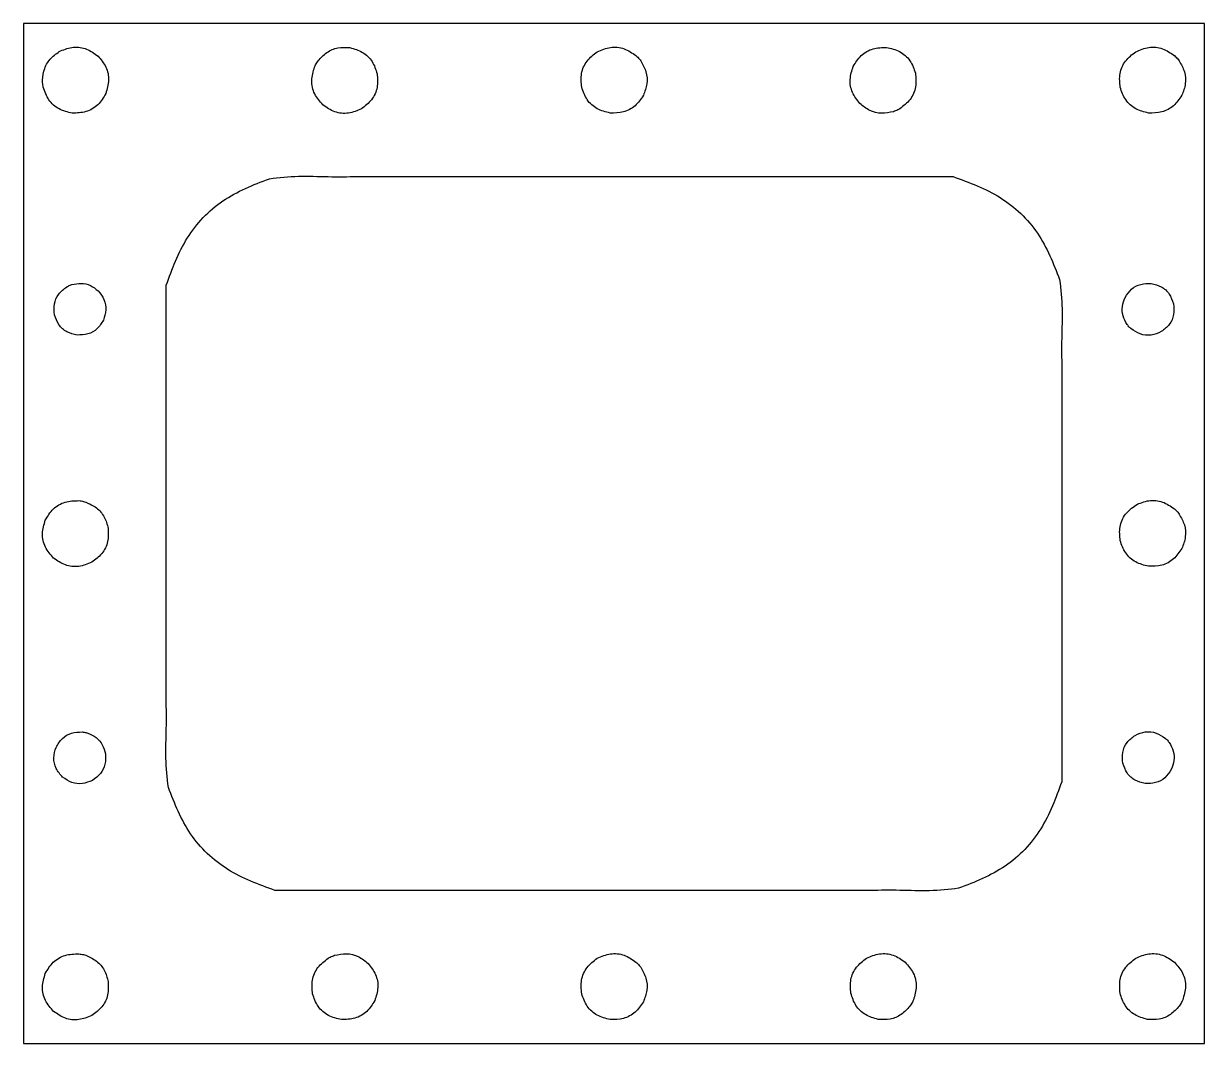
# Model space of a CAD drawing. Extents: x -294 to 81, y 57 to 274.
# Drawn here: x -294 to -169, y 57.5 to 165.5 of the extents above; entities that cross this region are included whole.
import ezdxf

# ---------------------------------------------------------------- set-up
doc = ezdxf.new("R2010")
doc.units = 0
doc.layers.add('Layer_1', color=7, linetype='CONTINUOUS')

msp = doc.modelspace()

# ---------------------------------------------------------------- linework, layer by layer
at = {"layer": 'Layer_1', "color": 7}
for p, q in [((-168.967805, 165.465561), (-293.967803, 165.465561)), ((-293.967803, 165.465561), (-293.967803, 57.465557)), ((-168.967805, 57.465557), (-168.967805, 165.465561)), ((-262.799407, 161.522761), (-262.799407, 161.522761)), ((-228.636243, 161.522761), (-228.636243, 161.522761)), ((-171.636205, 161.522761), (-171.636205, 161.522761)), ((-291.967807, 159.465562), (-291.967807, 159.465562)), ((-201.886205, 156.136861), (-201.886205, 156.136861)), ((-288.867596, 137.830959), (-288.867596, 137.830959)), ((-278.869196, 137.76736), (-278.869196, 137.76736)), ((-177.142603, 133.599161), (-177.142603, 133.599161)), ((-287.386212, 114.79426), (-287.386212, 114.79426)), ((-171.636205, 113.522792), (-171.636205, 113.522792)), ((-287.167997, 90.330955), (-287.167997, 90.330955)), ((-172.693005, 89.331973), (-172.693005, 89.331973)), ((-287.386212, 66.794271), (-287.386212, 66.794271)), ((-261.049403, 66.794271), (-261.049403, 66.794271)), ((-228.636243, 65.52286), (-228.636243, 65.52286)), ((-200.136204, 61.408371), (-200.136204, 61.408371)), ((-171.636205, 61.408371), (-171.636205, 61.408371)), ((-293.967803, 57.465557), (-168.967805, 57.465557))]:
    msp.add_line(p, q, dxfattribs=at)
for points in [[(-291.065656, 161.807261), (-290.770395, 162.114155), (-290.411493, 162.348888), (-290.052562, 162.583618)], [(-290.052562, 162.583618), (-289.60699, 162.746017), (-289.161418, 162.908416), (-288.693408, 162.95555)], [(-288.693408, 162.95555), (-288.225315, 163.002692), (-287.734812, 162.934524), (-287.297453, 162.761265)], [(-287.297453, 162.761265), (-286.860121, 162.588001), (-286.475932, 162.309636), (-286.091771, 162.031275)], [(-261.871093, 162.398994), (-261.521702, 162.642117), (-261.111915, 162.81239), (-260.693098, 162.887043)], [(-260.693098, 162.887043), (-260.2738, 162.961773), (-259.845443, 162.940688), (-259.417086, 162.9196)], [(-259.417086, 162.9196), (-258.961156, 162.789078), (-258.505226, 162.658556), (-258.098911, 162.421605)], [(-233.233524, 162.483564), (-232.783637, 162.676918), (-232.333749, 162.870274), (-231.853763, 162.941628)], [(-231.853763, 162.941628), (-231.373539, 163.013019), (-230.863188, 162.962287), (-230.406352, 162.797872)], [(-230.406352, 162.797872), (-229.949618, 162.633489), (-229.546376, 162.355466), (-229.143134, 162.077444)], [(-205.288995, 162.081635), (-204.94327, 162.411716), (-204.505724, 162.661988), (-204.045927, 162.792586)], [(-204.045927, 162.792586), (-203.586224, 162.923159), (-203.104282, 162.934109), (-202.622339, 162.94506)], [(-202.622339, 162.94506), (-202.144726, 162.837042), (-201.667113, 162.729021), (-201.236857, 162.504618)], [(-201.236857, 162.504618), (-200.806389, 162.280102), (-200.423326, 161.939084), (-200.15038, 161.537547)], [(-176.233565, 162.483564), (-175.783669, 162.67692), (-175.33377, 162.870276), (-174.853778, 162.941634)], [(-174.853778, 162.941634), (-174.373543, 163.013027), (-173.863181, 162.962292), (-173.406333, 162.797881)], [(-173.406333, 162.797881), (-172.949591, 162.633495), (-172.546343, 162.355469), (-172.143093, 162.077444)], [(-291.731785, 160.720048), (-291.592028, 161.12209), (-291.360606, 161.500683), (-291.065656, 161.807261)], [(-286.091771, 162.031275), (-285.780593, 161.663277), (-285.469443, 161.295276), (-285.262461, 160.86467)], [(-263.062551, 161.0959), (-263.024507, 161.170401), (-262.983331, 161.243353), (-262.938937, 161.314241)], [(-262.938937, 161.314241), (-262.894544, 161.385124), (-262.846989, 161.453941), (-262.799407, 161.522761)], [(-262.799407, 161.522761), (-262.510129, 161.839178), (-262.220879, 162.155594), (-261.871093, 162.398994)], [(-258.098911, 162.421605), (-257.692539, 162.184609), (-257.335782, 161.841147), (-257.083814, 161.443928)], [(-257.083814, 161.443928), (-256.831818, 161.046692), (-256.684639, 160.595695), (-256.53746, 160.144698)], [(-234.893005, 160.172633), (-234.812499, 160.651409), (-234.606547, 161.121097), (-234.309014, 161.50477)], [(-234.309014, 161.50477), (-234.011546, 161.888355), (-233.62254, 162.185961), (-233.233533, 162.483564)], [(-229.143134, 162.077444), (-229.08157, 162.020796), (-229.020009, 161.964148), (-228.960903, 161.904958)], [(-228.960903, 161.904958), (-228.901794, 161.845767), (-228.845147, 161.784034), (-228.791445, 161.71991)], [(-228.791445, 161.71991), (-228.737744, 161.655787), (-228.686995, 161.589275), (-228.636243, 161.522761)], [(-228.636243, 161.522761), (-228.424715, 161.149881), (-228.213186, 160.777), (-228.089799, 160.369133)], [(-206.142217, 160.932372), (-205.88839, 161.342037), (-205.634562, 161.751706), (-205.288995, 162.081635)], [(-200.15038, 161.537547), (-199.877494, 161.1361), (-199.714677, 160.674159), (-199.55186, 160.21222)], [(-177.893015, 160.17263), (-177.812514, 160.651406), (-177.606573, 161.1211), (-177.309049, 161.50477)], [(-177.309049, 161.50477), (-177.011587, 161.888358), (-176.62258, 162.185961), (-176.233574, 162.483564)], [(-172.143093, 162.077444), (-172.081529, 162.020796), (-172.019968, 161.964148), (-171.960862, 161.904958)], [(-171.960862, 161.904958), (-171.901756, 161.845767), (-171.845105, 161.784034), (-171.791404, 161.71991)], [(-171.791404, 161.71991), (-171.737706, 161.65579), (-171.686954, 161.589275), (-171.636205, 161.522761)], [(-171.636205, 161.522761), (-171.424685, 161.149881), (-171.213165, 160.776998), (-171.089786, 160.36913)], [(-291.967807, 159.465562), (-291.919773, 159.891556), (-291.87171, 160.317554), (-291.731785, 160.720048)], [(-285.262461, 160.86467), (-285.055366, 160.433872), (-284.952581, 159.940412), (-284.970446, 159.462773)], [(-263.465028, 159.445278), (-263.449788, 159.930452), (-263.31006, 160.399872), (-263.170275, 160.86929)], [(-263.170275, 160.86929), (-263.13542, 160.945343), (-263.100566, 161.021396), (-263.062551, 161.0959)], [(-256.53746, 160.144698), (-256.502013, 159.664082), (-256.466594, 159.183466), (-256.552136, 158.713431)], [(-234.883748, 158.718864), (-234.928605, 159.206479), (-234.973461, 159.694094), (-234.893005, 160.172633)], [(-228.089799, 160.369133), (-227.966549, 159.961722), (-227.931243, 159.519401), (-227.989672, 159.097998)], [(-206.463852, 159.560143), (-206.434222, 160.029622), (-206.288219, 160.480997), (-206.142217, 160.932372)], [(-199.55186, 160.21222), (-199.506998, 159.724605), (-199.462139, 159.23699), (-199.542603, 158.758445)], [(-177.883758, 158.718867), (-177.928611, 159.206479), (-177.973465, 159.694091), (-177.893015, 160.17263)], [(-171.089786, 160.36913), (-170.966542, 159.96172), (-170.931242, 159.519401), (-170.989667, 159.098001)], [(-291.958127, 159.214838), (-291.963771, 159.29828), (-291.965747, 159.381919), (-291.967722, 159.465562)], [(-291.929792, 158.965526), (-291.942774, 159.048155), (-291.95237, 159.131396), (-291.958127, 159.214838)], [(-291.883761, 158.718867), (-291.900412, 158.80088), (-291.916781, 158.882897), (-291.929792, 158.965526)], [(-284.970446, 159.462773), (-284.988226, 158.985225), (-285.126825, 158.523495), (-285.26534, 158.061763)], [(-263.154499, 158.024289), (-263.370766, 158.458948), (-263.480211, 158.959994), (-263.465028, 159.445278)], [(-227.989672, 159.097998), (-228.04816, 158.676161), (-228.200579, 158.275287), (-228.352996, 157.874413)], [(-206.217286, 158.172515), (-206.406753, 158.603119), (-206.493483, 159.090683), (-206.463852, 159.560143)], [(-199.542603, 158.758445), (-199.623096, 158.279664), (-199.829025, 157.809961), (-200.126555, 157.426289)], [(-170.989667, 159.098001), (-171.048152, 158.676166), (-171.200561, 158.275289), (-171.352966, 157.874415)], [(-291.285253, 157.393537), (-291.558133, 157.794981), (-291.720947, 158.256922), (-291.883761, 158.718867)], [(-285.26534, 158.061763), (-285.515671, 157.640899), (-285.765974, 157.220032), (-286.112345, 156.880183)], [(-262.292507, 156.853609), (-262.615426, 157.221728), (-262.938316, 157.589848), (-263.154499, 158.024289)], [(-256.552136, 158.713431), (-256.637818, 158.243184), (-256.844659, 157.783526), (-257.139892, 157.407611)], [(-234.298846, 157.412082), (-234.56508, 157.808931), (-234.724414, 158.263896), (-234.883748, 158.718864)], [(-228.352996, 157.874413), (-228.618017, 157.481142), (-228.883035, 157.08787), (-229.233942, 156.774677)], [(-205.443605, 156.994844), (-205.73573, 157.368422), (-206.027855, 157.742002), (-206.217286, 158.172515)], [(-177.298875, 157.41207), (-177.565106, 157.808923), (-177.724432, 158.263893), (-177.883758, 158.718867)], [(-171.352966, 157.874415), (-171.617987, 157.481139), (-171.883008, 157.087859), (-172.233917, 156.774663)], [(-290.198782, 156.426483), (-290.629255, 156.65099), (-291.012316, 156.992), (-291.285253, 157.393537)], [(-288.813268, 155.986072), (-289.290901, 156.094079), (-289.768506, 156.202088), (-290.198782, 156.426483)], [(-286.112345, 156.880183), (-286.458914, 156.540165), (-286.901608, 156.281246), (-287.367839, 156.145745)], [(-261.029252, 156.133234), (-261.486001, 156.297603), (-261.88924, 156.575606), (-262.292507, 156.853609)], [(-258.202035, 156.447525), (-258.651925, 156.254186), (-259.101844, 156.060847), (-259.581819, 155.989495)], [(-257.139892, 157.407611), (-257.435011, 157.031776), (-257.818495, 156.739651), (-258.20195, 156.447525)], [(-233.238576, 156.449571), (-233.65933, 156.676371), (-234.03256, 157.015156), (-234.298846, 157.412082)], [(-231.881917, 155.993255), (-232.349963, 156.108065), (-232.818011, 156.222876), (-233.238576, 156.449571)], [(-229.233942, 156.774677), (-229.584919, 156.461416), (-230.021819, 156.228267), (-230.477458, 156.111379)], [(-204.392146, 156.271204), (-204.775271, 156.45718), (-205.109439, 156.726014), (-205.443605, 156.994844)], [(-203.152254, 155.973649), (-203.577819, 155.982313), (-204.009413, 156.085423), (-204.392146, 156.271204)], [(-201.422401, 156.327516), (-201.496958, 156.289596), (-201.573172, 156.254796), (-201.650752, 156.22354)], [(-201.20205, 156.447525), (-201.274948, 156.406482), (-201.347843, 156.365438), (-201.422401, 156.327516)], [(-200.126555, 157.426289), (-200.424017, 157.042704), (-200.813041, 156.745114), (-201.202061, 156.447525)], [(-176.2386, 156.44956), (-176.659357, 156.676357), (-177.03259, 157.015142), (-177.298875, 157.41207)], [(-174.881932, 155.993249), (-175.349981, 156.108057), (-175.818032, 156.222865), (-176.2386, 156.44956)], [(-172.233917, 156.774663), (-172.5849, 156.461402), (-173.021808, 156.228253), (-173.477456, 156.111367)], [(-287.367839, 156.145745), (-287.833985, 156.010275), (-288.323613, 155.998174), (-288.813268, 155.986072)], [(-259.581819, 155.989495), (-260.062049, 155.91811), (-260.572419, 155.968837), (-261.029252, 156.133234)], [(-230.477458, 156.111379), (-230.933117, 155.994488), (-231.407516, 155.993873), (-231.881917, 155.993255)], [(-201.886205, 156.136861), (-202.306208, 156.050913), (-202.726211, 155.964962), (-203.152254, 155.973649)], [(-201.650752, 156.22354), (-201.728327, 156.192283), (-201.807267, 156.164572), (-201.886205, 156.136861)], [(-173.477456, 156.111367), (-173.933121, 155.99448), (-174.407528, 155.993864), (-174.881932, 155.993249)], [(-272.865991, 146.696434), (-271.363863, 147.715033), (-269.657604, 148.379049), (-267.951345, 149.043064)], [(-267.951345, 149.043064), (-266.925326, 149.153427), (-265.899336, 149.263787), (-264.870636, 149.295529)], [(-264.870636, 149.295529), (-263.82757, 149.327716), (-262.78174, 149.279075), (-261.736558, 149.260928)], [(-261.736558, 149.260928), (-260.693972, 149.242838), (-259.652008, 149.255086), (-258.610072, 149.267363)], [(-258.610072, 149.26736), (-251.60522, 149.26736), (-244.600372, 149.26736), (-237.59552, 149.26736)], [(-237.59552, 149.26736), (-230.590669, 149.26736), (-223.585814, 149.26736), (-216.580963, 149.26736)], [(-216.580963, 149.26736), (-209.576111, 149.26736), (-202.571257, 149.26736), (-195.566405, 149.26736)], [(-195.566405, 149.26736), (-193.849972, 148.635879), (-192.133539, 148.004399), (-190.586865, 147.039162)], [(-276.641024, 142.746903), (-275.674356, 144.295889), (-274.372888, 145.674584), (-272.865991, 146.696434)], [(-190.586865, 147.039162), (-189.037874, 146.072478), (-187.659151, 144.771038), (-186.637298, 143.264135)], [(-278.869196, 137.76736), (-278.237724, 139.483799), (-277.60628, 141.200241), (-276.641024, 142.746903)], [(-186.637298, 143.264135), (-185.618693, 141.762027), (-184.954689, 140.055762), (-184.290685, 138.349497)], [(-290.250231, 136.817818), (-290.016523, 137.119206), (-289.710848, 137.353027), (-289.405201, 137.586851)], [(-289.405145, 137.586851), (-289.347882, 137.619101), (-289.290591, 137.651353), (-289.232001, 137.68115)], [(-289.232001, 137.68115), (-289.17344, 137.710947), (-289.113553, 137.738292), (-289.052593, 137.762851)], [(-289.052593, 137.762851), (-288.991633, 137.787404), (-288.929628, 137.809186), (-288.867596, 137.830959)], [(-288.867596, 137.830959), (-288.537594, 137.898492), (-288.207591, 137.966025), (-287.872847, 137.959195)], [(-287.872847, 137.959195), (-287.538499, 137.952366), (-287.19938, 137.871365), (-286.898673, 137.725386)], [(-286.898673, 137.725386), (-286.597654, 137.579257), (-286.335131, 137.368025), (-286.07258, 137.156792)], [(-278.869196, 123.152531), (-278.869196, 128.024141), (-278.869196, 132.895751), (-278.869196, 137.76736)], [(-184.290685, 138.349497), (-184.18033, 137.323487), (-184.069973, 136.297477), (-184.038234, 135.268791)], [(-176.672977, 137.329798), (-176.397212, 137.575938), (-176.053936, 137.759137), (-175.695935, 137.85098)], [(-175.695935, 137.85098), (-175.337919, 137.942829), (-174.965171, 137.943315), (-174.592426, 137.943797)], [(-174.592426, 137.943797), (-174.224676, 137.853585), (-173.856929, 137.763373), (-173.52649, 137.585251)], [(-173.52649, 137.585251), (-173.1959, 137.407047), (-172.902654, 137.140853), (-172.693429, 136.828983)], [(-290.709096, 135.771135), (-290.645822, 136.147317), (-290.484024, 136.516365), (-290.250231, 136.817818)], [(-286.07258, 137.156792), (-285.843049, 136.86327), (-285.613517, 136.569748), (-285.464673, 136.231485)], [(-177.650623, 135.504325), (-177.604668, 135.835767), (-177.484907, 136.150738), (-177.365149, 136.465706)], [(-177.365149, 136.465706), (-177.15692, 136.774709), (-176.948688, 137.083708), (-176.672977, 137.329798)], [(-172.693429, 136.828983), (-172.484246, 136.517172), (-172.359046, 136.159701), (-172.23385, 135.802233)], [(-290.701758, 134.628889), (-290.737008, 135.012014), (-290.772257, 135.395139), (-290.709096, 135.771135)], [(-285.2709, 135.141218), (-285.294042, 134.772342), (-285.408906, 134.417693), (-285.52363, 134.063044)], [(-285.464673, 136.231485), (-285.315773, 135.893159), (-285.247616, 135.510077), (-285.2709, 135.141218)], [(-184.038234, 135.268791), (-184.00605, 134.225711), (-184.054688, 133.179883), (-184.072835, 132.134696)], [(-177.571953, 134.50558), (-177.668792, 134.825688), (-177.696532, 135.173225), (-177.650623, 135.504325)], [(-172.23385, 135.802233), (-172.198603, 135.419108), (-172.163356, 135.035983), (-172.226568, 134.659989)], [(-290.231491, 133.587565), (-290.445896, 133.902985), (-290.573827, 134.265937), (-290.701758, 134.628889)], [(-285.52363, 134.063044), (-285.723076, 133.741173), (-285.922522, 133.419301), (-286.19402, 133.160074)], [(-177.142603, 133.599161), (-177.308804, 133.892136), (-177.475004, 134.185111), (-177.571953, 134.50558)], [(-172.226568, 134.659989), (-172.28982, 134.283807), (-172.451641, 133.914762), (-172.685416, 133.613309)], [(-289.377826, 132.827735), (-289.716041, 133.004135), (-290.017031, 133.272074), (-290.231491, 133.587565)], [(-288.28921, 132.48168), (-288.664481, 132.56655), (-289.039752, 132.651419), (-289.377826, 132.827735)], [(-287.170707, 132.60148), (-287.531895, 132.49889), (-287.910552, 132.490285), (-288.28921, 132.48168)], [(-286.19402, 133.160074), (-286.465687, 132.900732), (-286.809462, 132.704093), (-287.170707, 132.60148)], [(-177.02066, 133.444261), (-177.062852, 133.494643), (-177.102728, 133.546902), (-177.142603, 133.599161)], [(-176.887513, 133.298871), (-176.933953, 133.345376), (-176.978465, 133.393878), (-177.02066, 133.444261)], [(-176.744331, 133.163351), (-176.792701, 133.207857), (-176.841074, 133.252364), (-176.887513, 133.298871)], [(-175.751798, 132.59732), (-176.11066, 132.726474), (-176.427497, 132.944911), (-176.744331, 133.163351)], [(-174.614549, 132.484372), (-174.991869, 132.42828), (-175.392856, 132.468144), (-175.751798, 132.59732)], [(-173.530452, 132.844268), (-173.883935, 132.692353), (-174.237419, 132.540438), (-174.614549, 132.484372)], [(-172.685416, 133.613309), (-172.919142, 133.311921), (-173.224791, 133.078094), (-173.530443, 132.844268)], [(-184.072835, 132.134696), (-184.090925, 131.092116), (-184.078677, 130.050177), (-184.0664, 129.008235)], [(-184.066403, 129.008235), (-184.066403, 124.136625), (-184.066403, 119.265016), (-184.066403, 114.393406)], [(-278.869196, 108.537704), (-278.869196, 113.409311), (-278.869196, 118.280921), (-278.869196, 123.152531)], [(-174.853775, 114.941631), (-174.373543, 115.013022), (-173.863183, 114.962289), (-173.406339, 114.797881)], [(-291.67026, 112.869312), (-291.419929, 113.290176), (-291.169626, 113.711037), (-290.823255, 114.050898)], [(-290.823255, 114.050898), (-290.476714, 114.390925), (-290.033992, 114.649864), (-289.567789, 114.785376)], [(-289.567789, 114.785376), (-289.101643, 114.920854), (-288.612016, 114.932955), (-288.12236, 114.945057)], [(-288.12236, 114.945057), (-288.039246, 114.935405), (-287.956159, 114.925781), (-287.873525, 114.912627)], [(-287.873525, 114.912627), (-287.790918, 114.899475), (-287.708792, 114.882841), (-287.627653, 114.862529)], [(-287.627653, 114.862529), (-287.546514, 114.842209), (-287.466363, 114.81824), (-287.386212, 114.79426)], [(-287.386212, 114.79426), (-286.995898, 114.616926), (-286.605613, 114.439591), (-286.266043, 114.182143)], [(-286.266043, 114.182143), (-285.926869, 113.924984), (-285.638296, 113.58789), (-285.43789, 113.212622)], [(-184.066403, 114.393406), (-184.066403, 109.521796), (-184.066403, 104.650186), (-184.066403, 99.778579)], [(-177.309043, 113.504795), (-177.011584, 113.888377), (-176.622572, 114.185975), (-176.233562, 114.483573)], [(-176.233562, 114.483573), (-175.783666, 114.676923), (-175.33377, 114.870274), (-174.853775, 114.941631)], [(-173.406339, 114.797881), (-172.949596, 114.633503), (-172.546346, 114.355483), (-172.143093, 114.077466)], [(-172.143093, 114.077466), (-172.081529, 114.020819), (-172.019968, 113.964174), (-171.960862, 113.904983)], [(-171.960862, 113.904983), (-171.901756, 113.845796), (-171.845105, 113.784062), (-171.791404, 113.719939)], [(-291.965041, 111.445312), (-291.949801, 111.930483), (-291.810045, 112.399898), (-291.67026, 112.869312)], [(-285.43789, 113.212622), (-285.237259, 112.83697), (-285.124934, 112.423063), (-285.012638, 112.009158)], [(-177.893009, 112.172655), (-177.812511, 112.651431), (-177.606571, 113.121125), (-177.309043, 113.504795)], [(-171.791404, 113.719939), (-171.737706, 113.655818), (-171.686954, 113.589304), (-171.636205, 113.522792)], [(-171.636205, 113.522792), (-171.424685, 113.149915), (-171.213168, 112.777034), (-171.089786, 112.36917)], [(-291.654484, 110.02434), (-291.870779, 110.458996), (-291.980225, 110.960034), (-291.965041, 111.445312)], [(-285.012638, 112.009158), (-284.995987, 111.53522), (-284.979138, 111.061284), (-285.078904, 110.60164)], [(-177.883752, 110.718892), (-177.928609, 111.206504), (-177.973465, 111.694117), (-177.893009, 112.172655)], [(-171.089786, 112.36917), (-170.966542, 111.961759), (-170.931242, 111.519444), (-170.989667, 111.098046)], [(-290.792521, 108.853657), (-291.115411, 109.221779), (-291.438302, 109.589902), (-291.654484, 110.02434)], [(-285.078904, 110.60164), (-285.178726, 110.141906), (-285.395134, 109.696474), (-285.695023, 109.33409)], [(-177.298852, 109.412104), (-177.565084, 109.808957), (-177.724418, 110.263924), (-177.883752, 110.718892)], [(-170.989667, 111.098046), (-171.048155, 110.676214), (-171.200566, 110.275343), (-171.352975, 109.874472)], [(-289.551166, 108.140239), (-289.999843, 108.304811), (-290.396168, 108.579233), (-290.792521, 108.853657)], [(-285.695023, 109.33409), (-285.994941, 108.971688), (-286.378396, 108.692345), (-286.761823, 108.412998)], [(-176.238591, 108.449577), (-176.659342, 108.676379), (-177.032567, 109.015173), (-177.298852, 109.412104)], [(-172.233923, 108.7747), (-172.584903, 108.46143), (-173.021803, 108.228264), (-173.477451, 108.111373)], [(-171.352975, 109.874472), (-171.617996, 109.48119), (-171.883014, 109.087907), (-172.233923, 108.7747)], [(-288.127638, 107.984749), (-288.601348, 107.920924), (-289.102433, 107.975633), (-289.551166, 108.140239)], [(-286.761823, 108.412998), (-287.207988, 108.230773), (-287.654125, 108.048548), (-288.127638, 107.984749)], [(-278.869196, 93.922874), (-278.869196, 98.794484), (-278.869196, 103.666094), (-278.869196, 108.537704)], [(-174.881935, 107.993246), (-175.349981, 108.10806), (-175.81803, 108.222876), (-176.238591, 108.449577)], [(-173.477451, 108.111373), (-173.933115, 107.994474), (-174.407525, 107.993861), (-174.881935, 107.993246)], [(-184.066403, 99.778579), (-184.066403, 94.906969), (-184.066403, 90.035359), (-184.066403, 85.163749)], [(-278.862762, 90.79641), (-278.8447, 91.83899), (-278.856835, 92.880932), (-278.869253, 93.922874)], [(-289.868497, 89.746899), (-289.596209, 90.014057), (-289.24837, 90.217497), (-288.882046, 90.323965)], [(-288.882046, 90.323965), (-288.515806, 90.430408), (-288.131109, 90.439921), (-287.746384, 90.449432)], [(-287.746384, 90.449432), (-287.681077, 90.441869), (-287.615799, 90.434277), (-287.550888, 90.423948)], [(-287.550888, 90.423948), (-287.485977, 90.413618), (-287.421461, 90.400551), (-287.357707, 90.384583)], [(-287.357707, 90.384583), (-287.293953, 90.36861), (-287.230989, 90.349785), (-287.167997, 90.330944)], [(-287.167997, 90.330955), (-286.861335, 90.191622), (-286.554672, 90.052289), (-286.287887, 89.850012)], [(-278.897362, 87.662319), (-278.929564, 88.705398), (-278.880993, 89.751226), (-278.862762, 90.79641)], [(-177.150195, 89.317817), (-176.916469, 89.619205), (-176.610814, 89.853029), (-176.305162, 90.086853)], [(-176.305156, 90.086853), (-175.951673, 90.238765), (-175.59819, 90.390677), (-175.221059, 90.44674)], [(-175.221059, 90.44674), (-174.843742, 90.502832), (-174.442755, 90.462968), (-174.083813, 90.333797)], [(-174.083813, 90.333797), (-173.724951, 90.204647), (-173.408114, 89.986213), (-173.091277, 89.767778)], [(-290.765625, 87.699657), (-290.753772, 88.080868), (-290.643846, 88.449696), (-290.534005, 88.818527)], [(-290.534005, 88.818527), (-290.337325, 89.149201), (-290.140644, 89.479875), (-289.868497, 89.746899)], [(-286.287887, 89.850012), (-286.021385, 89.647961), (-285.794648, 89.383107), (-285.637168, 89.088258)], [(-285.637168, 89.088258), (-285.479546, 88.793104), (-285.391296, 88.467897), (-285.303045, 88.142689)], [(-177.60904, 88.27114), (-177.545788, 88.647319), (-177.383971, 89.016364), (-177.150195, 89.317817)], [(-173.091277, 89.767778), (-173.042907, 89.723272), (-172.994534, 89.678765), (-172.948095, 89.632261)], [(-172.948095, 89.632261), (-172.901652, 89.585756), (-172.857143, 89.537253), (-172.814948, 89.486871)], [(-172.814948, 89.486871), (-172.772756, 89.436492), (-172.732881, 89.384233), (-172.693005, 89.331973)], [(-172.693005, 89.331973), (-172.526802, 89.038996), (-172.360601, 88.746018), (-172.263652, 88.425549)], [(-290.521616, 86.583166), (-290.691542, 86.924686), (-290.777563, 87.318363), (-290.765625, 87.699657)], [(-285.303045, 88.142689), (-285.28978, 87.770308), (-285.276798, 87.397927), (-285.355115, 87.036776)], [(-278.644914, 84.581609), (-278.755263, 85.607619), (-278.86564, 86.633633), (-278.897362, 87.662319)], [(-177.601759, 87.128893), (-177.637005, 87.512018), (-177.672252, 87.895143), (-177.60904, 88.27114)], [(-172.263652, 88.425549), (-172.166813, 88.105439), (-172.139074, 87.757899), (-172.184986, 87.426796)], [(-289.844339, 85.663339), (-290.098057, 85.95258), (-290.351746, 86.241818), (-290.521616, 86.583166)], [(-285.355115, 87.036776), (-285.433544, 86.675554), (-285.603583, 86.32557), (-285.83921, 86.040839)], [(-177.142188, 86.102138), (-177.351371, 86.413948), (-177.476565, 86.771419), (-177.601759, 87.128893)], [(-172.470456, 86.465406), (-172.678685, 86.156403), (-172.886918, 85.847404), (-173.162629, 85.601317)], [(-172.184986, 87.426796), (-172.23094, 87.095351), (-172.350698, 86.78038), (-172.470456, 86.465406)], [(-288.869007, 85.102823), (-289.221531, 85.232126), (-289.532935, 85.447732), (-289.844339, 85.663339)], [(-287.750532, 84.980652), (-288.122727, 84.930506), (-288.516427, 84.973483), (-288.869007, 85.102823)], [(-286.67741, 85.31712), (-287.027959, 85.173946), (-287.378507, 85.030774), (-287.750532, 84.980652)], [(-285.83921, 86.040839), (-286.074866, 85.756094), (-286.376138, 85.536607), (-286.67741, 85.31712)], [(-184.066403, 85.163749), (-184.697867, 83.44731), (-185.329333, 81.730874), (-186.29457, 80.184209)], [(-176.309122, 85.34587), (-176.639714, 85.52407), (-176.932963, 85.790265), (-177.142188, 86.102138)], [(-175.24318, 84.987329), (-175.610929, 85.077538), (-175.978682, 85.167748), (-176.309122, 85.34587)], [(-174.139674, 85.080143), (-174.49769, 84.988297), (-174.870435, 84.987811), (-175.24318, 84.987329)], [(-173.162629, 85.601317), (-173.438394, 85.35518), (-173.781669, 85.171984), (-174.139674, 85.080143)], [(-276.298321, 79.666974), (-277.316918, 81.16908), (-277.98093, 82.875344), (-278.644914, 84.581609)], [(-186.29457, 80.184209), (-187.261257, 78.635226), (-188.562719, 77.256528), (-190.069625, 76.234681)], [(-272.348734, 75.891959), (-273.897739, 76.858637), (-275.276479, 78.160074), (-276.298321, 79.666974)], [(-267.369205, 73.663758), (-269.085624, 74.295238), (-270.802072, 74.926722), (-272.348734, 75.891959)], [(-190.069625, 76.234681), (-191.571742, 75.216082), (-193.277998, 74.552069), (-194.984254, 73.888054)], [(-194.984254, 73.888054), (-196.010268, 73.777691), (-197.036278, 73.667331), (-198.064964, 73.635586)], [(-246.354648, 73.663758), (-253.359499, 73.663758), (-260.364365, 73.663758), (-267.369205, 73.663758)], [(-225.340088, 73.663758), (-232.344942, 73.663758), (-239.349794, 73.663758), (-246.354648, 73.663758)], [(-204.32553, 73.663758), (-211.330382, 73.663758), (-218.335236, 73.663758), (-225.340088, 73.663758)], [(-201.199064, 73.67019), (-202.241647, 73.68828), (-203.283589, 73.676032), (-204.32553, 73.663755)], [(-198.064964, 73.635586), (-199.108043, 73.603402), (-200.153874, 73.65204), (-201.199064, 73.67019)], [(-290.823255, 66.05094), (-290.476714, 66.390962), (-290.033992, 66.649886), (-289.567761, 66.78539)], [(-289.567761, 66.78539), (-289.101643, 66.920859), (-288.612016, 66.932961), (-288.12236, 66.945063)], [(-288.12236, 66.945063), (-288.039246, 66.935411), (-287.956159, 66.925787), (-287.873525, 66.912635)], [(-287.873525, 66.912635), (-287.790918, 66.899484), (-287.708792, 66.88285), (-287.627653, 66.862538)], [(-287.627653, 66.862538), (-287.546514, 66.842218), (-287.466363, 66.818249), (-287.386212, 66.794271)], [(-287.386212, 66.794271), (-286.995898, 66.616945), (-286.605585, 66.43962), (-286.266043, 66.182176)], [(-262.809115, 65.50484), (-262.511653, 65.888423), (-262.122638, 66.186015), (-261.733623, 66.483604)], [(-261.733566, 66.483604), (-261.660668, 66.524647), (-261.58777, 66.565691), (-261.513207, 66.603613)], [(-261.513207, 66.603613), (-261.438644, 66.641533), (-261.362444, 66.676333), (-261.284861, 66.707592)], [(-261.284861, 66.707592), (-261.207278, 66.738846), (-261.128341, 66.76656), (-261.049403, 66.794271)], [(-261.049403, 66.794271), (-260.6294, 66.880222), (-260.209397, 66.966173), (-259.783354, 66.957486)], [(-259.783354, 66.957486), (-259.357791, 66.948822), (-258.926189, 66.845709), (-258.543467, 66.659925)], [(-258.543467, 66.659925), (-258.160322, 66.473946), (-257.826171, 66.205113), (-257.491992, 65.936279)], [(-234.30902, 65.504835), (-234.011552, 65.888417), (-233.622534, 66.186009), (-233.233513, 66.483601)], [(-233.233519, 66.483601), (-232.783631, 66.67694), (-232.333744, 66.870279), (-231.853763, 66.941631)], [(-231.853763, 66.941631), (-231.373542, 67.013016), (-230.863199, 66.962289), (-230.406363, 66.797887)], [(-230.406363, 66.797887), (-229.949629, 66.633517), (-229.546381, 66.355517), (-229.143134, 66.077514)], [(-205.795637, 65.523512), (-205.500489, 65.89935), (-205.117025, 66.191478), (-204.733565, 66.483607)], [(-204.733562, 66.483607), (-204.283666, 66.676946), (-203.833767, 66.870282), (-203.353777, 66.941634)], [(-203.353777, 66.941634), (-202.873545, 67.013022), (-202.363191, 66.962292), (-201.906347, 66.797895)], [(-201.906347, 66.797895), (-201.449604, 66.633526), (-201.046348, 66.355523), (-200.643092, 66.077517)], [(-177.295635, 65.523512), (-177.000487, 65.89935), (-176.617026, 66.191478), (-176.233565, 66.483607)], [(-176.233562, 66.483607), (-175.783666, 66.676946), (-175.333767, 66.870282), (-174.853778, 66.941634)], [(-174.853778, 66.941634), (-174.373546, 67.013022), (-173.863192, 66.962292), (-173.406348, 66.797895)], [(-173.406348, 66.797895), (-172.949608, 66.633526), (-172.546349, 66.355523), (-172.143093, 66.077517)], [(-291.67026, 64.869363), (-291.419957, 65.290227), (-291.169626, 65.711091), (-290.823255, 66.05094)], [(-286.266043, 66.182176), (-285.92684, 65.925021), (-285.638296, 65.587926), (-285.437862, 65.212658)], [(-285.437862, 65.212658), (-285.237259, 64.837001), (-285.124934, 64.423094), (-285.012638, 64.009184)], [(-263.393061, 64.172686), (-263.312571, 64.651465), (-263.106634, 65.121168), (-262.809115, 65.50484)], [(-257.491992, 65.936279), (-257.199864, 65.562701), (-256.907736, 65.189124), (-256.718308, 64.758611)], [(-234.892997, 64.172686), (-234.812499, 64.651465), (-234.606555, 65.121165), (-234.30902, 65.504835)], [(-229.143134, 66.077514), (-229.08157, 66.020869), (-229.020009, 65.964227), (-228.9609, 65.90504)], [(-228.9609, 65.90504), (-228.901794, 65.845852), (-228.845144, 65.784122), (-228.791443, 65.720001)], [(-228.791443, 65.720001), (-228.737744, 65.655883), (-228.686992, 65.589371), (-228.636243, 65.52286)], [(-228.636243, 65.52286), (-228.424715, 65.14998), (-228.213186, 64.777096), (-228.089799, 64.369226)], [(-206.383379, 64.217698), (-206.297705, 64.687945), (-206.090845, 65.147601), (-205.795637, 65.523512)], [(-200.643092, 66.077517), (-200.32019, 65.709395), (-199.997289, 65.341276), (-199.781115, 64.906834)], [(-177.88338, 64.217698), (-177.797703, 64.687945), (-177.590845, 65.147601), (-177.295635, 65.523512)], [(-172.143093, 66.077517), (-171.820191, 65.709395), (-171.497289, 65.341276), (-171.281115, 64.906834)], [(-291.965013, 63.445355), (-291.949773, 63.930526), (-291.810045, 64.399946), (-291.67026, 64.869363)], [(-285.012638, 64.009184), (-284.995987, 63.535245), (-284.979138, 63.061307), (-285.078932, 62.601665)], [(-263.383748, 62.718915), (-263.428593, 63.20653), (-263.473466, 63.694142), (-263.393061, 64.172686)], [(-256.718308, 64.758611), (-256.528852, 64.328007), (-256.442125, 63.840446), (-256.471759, 63.370986)], [(-234.88374, 62.718912), (-234.928602, 63.206527), (-234.973461, 63.694142), (-234.892997, 64.172686)], [(-228.089799, 64.369226), (-227.966549, 63.961813), (-227.931241, 63.519492), (-227.989672, 63.098089)], [(-206.398139, 62.786433), (-206.433575, 63.267049), (-206.469014, 63.747665), (-206.383379, 64.217698)], [(-199.781115, 64.906834), (-199.564831, 64.472175), (-199.455382, 63.971132), (-199.47058, 63.485848)], [(-177.89814, 62.786433), (-177.933576, 63.267049), (-177.969014, 63.747665), (-177.88338, 64.217698)], [(-171.281115, 64.906834), (-171.064832, 64.472175), (-170.955383, 63.971132), (-170.970581, 63.485848)], [(-291.654484, 62.024377), (-291.870751, 62.459036), (-291.980225, 62.960076), (-291.965013, 63.445355)], [(-285.078932, 62.601665), (-285.178726, 62.141931), (-285.395134, 61.6965), (-285.695051, 61.334112)], [(-262.785211, 61.393579), (-263.05812, 61.795029), (-263.220934, 62.256973), (-263.383748, 62.718915)], [(-256.471759, 63.370986), (-256.501392, 62.901507), (-256.647386, 62.450135), (-256.793379, 61.99876)], [(-234.298812, 61.412135), (-234.565043, 61.808991), (-234.724392, 62.26395), (-234.88374, 62.718912)], [(-227.989672, 63.098089), (-228.048162, 62.676251), (-228.200585, 62.275377), (-228.353008, 61.874503)], [(-205.851794, 61.487204), (-206.103773, 61.88444), (-206.250955, 62.335437), (-206.398139, 62.786433)], [(-199.47058, 63.485848), (-199.485764, 63.000677), (-199.625557, 62.531259), (-199.765341, 62.061842)], [(-177.351794, 61.487204), (-177.603774, 61.884443), (-177.750955, 62.335437), (-177.89814, 62.786433)], [(-170.970581, 63.485848), (-170.985764, 63.000677), (-171.125557, 62.531259), (-171.265342, 62.061842)], [(-290.792521, 60.853683), (-291.115411, 61.22181), (-291.438302, 61.589938), (-291.654484, 62.024377)], [(-285.695051, 61.334112), (-285.994969, 60.971708), (-286.378396, 60.692353), (-286.761823, 60.412998)], [(-261.69874, 60.426494), (-262.129214, 60.651013), (-262.512274, 60.992036), (-262.785211, 61.393579)], [(-256.793379, 61.99876), (-257.04721, 61.589089), (-257.30104, 61.179418), (-257.646593, 60.849483)], [(-233.238562, 60.449588), (-233.65931, 60.676402), (-234.032524, 61.015204), (-234.298812, 61.412135)], [(-228.353008, 61.874503), (-228.618028, 61.481223), (-228.883046, 61.087947), (-229.23395, 60.774731)], [(-204.83668, 60.509513), (-205.243072, 60.746512), (-205.599826, 61.089979), (-205.851794, 61.487204)], [(-200.136204, 61.408371), (-200.425468, 61.091952), (-200.714731, 60.77553), (-201.064515, 60.532127)], [(-199.996673, 61.61689), (-200.041061, 61.546008), (-200.088633, 61.477188), (-200.136204, 61.408371)], [(-199.87306, 61.835232), (-199.911084, 61.760731), (-199.952285, 61.687779), (-199.996673, 61.61689)], [(-199.765341, 62.061842), (-199.800187, 61.985789), (-199.835033, 61.909736), (-199.87306, 61.835232)], [(-176.336681, 60.509513), (-176.743069, 60.746514), (-177.099826, 61.089982), (-177.351794, 61.487204)], [(-171.636205, 61.408371), (-171.925468, 61.091952), (-172.214732, 60.77553), (-172.564512, 60.532127)], [(-171.496674, 61.61689), (-171.541062, 61.546008), (-171.588633, 61.477188), (-171.636205, 61.408371)], [(-171.373061, 61.835232), (-171.411084, 61.760731), (-171.452286, 61.687779), (-171.496674, 61.61689)], [(-171.265342, 62.061842), (-171.300188, 61.985789), (-171.335037, 61.909736), (-171.373061, 61.835232)], [(-289.551195, 60.140225), (-289.999843, 60.304808), (-290.396196, 60.579244), (-290.792521, 60.853683)], [(-288.127638, 59.984729), (-288.601348, 59.920899), (-289.102433, 59.975613), (-289.551195, 60.140225)], [(-286.761823, 60.412998), (-287.207988, 60.230765), (-287.654125, 60.048528), (-288.127638, 59.984729)], [(-260.313255, 59.986044), (-260.790859, 60.094065), (-261.268492, 60.202085), (-261.69874, 60.426494)], [(-258.889669, 60.13852), (-259.349381, 60.007944), (-259.831304, 59.996994), (-260.313255, 59.986044)], [(-257.646593, 60.849483), (-257.992316, 60.519399), (-258.429873, 60.269121), (-258.889669, 60.13852)], [(-231.88192, 59.993229), (-232.349963, 60.108054), (-232.818009, 60.222876), (-233.238562, 60.449588)], [(-230.477447, 60.111368), (-230.933103, 59.99446), (-231.40751, 59.993845), (-231.88192, 59.993229)], [(-229.23395, 60.774731), (-229.584922, 60.461453), (-230.021807, 60.22827), (-230.477447, 60.111368)], [(-203.51853, 60.011506), (-203.974452, 60.142034), (-204.430373, 60.272559), (-204.83668, 60.509513)], [(-202.242519, 60.044063), (-202.661797, 59.969331), (-203.090162, 59.990418), (-203.51853, 60.011506)], [(-201.064515, 60.532127), (-201.413903, 60.288995), (-201.823676, 60.118719), (-202.242519, 60.044063)], [(-175.018531, 60.011506), (-175.474452, 60.142034), (-175.930374, 60.272562), (-176.336681, 60.509513)], [(-173.742519, 60.044063), (-174.161797, 59.969331), (-174.590162, 59.990418), (-175.018531, 60.011506)], [(-172.564512, 60.532127), (-172.913901, 60.288995), (-173.323676, 60.118719), (-173.742519, 60.044063)]]:
    msp.add_open_spline(points, degree=3, dxfattribs=at)

doc.saveas('drawing.dxf')
